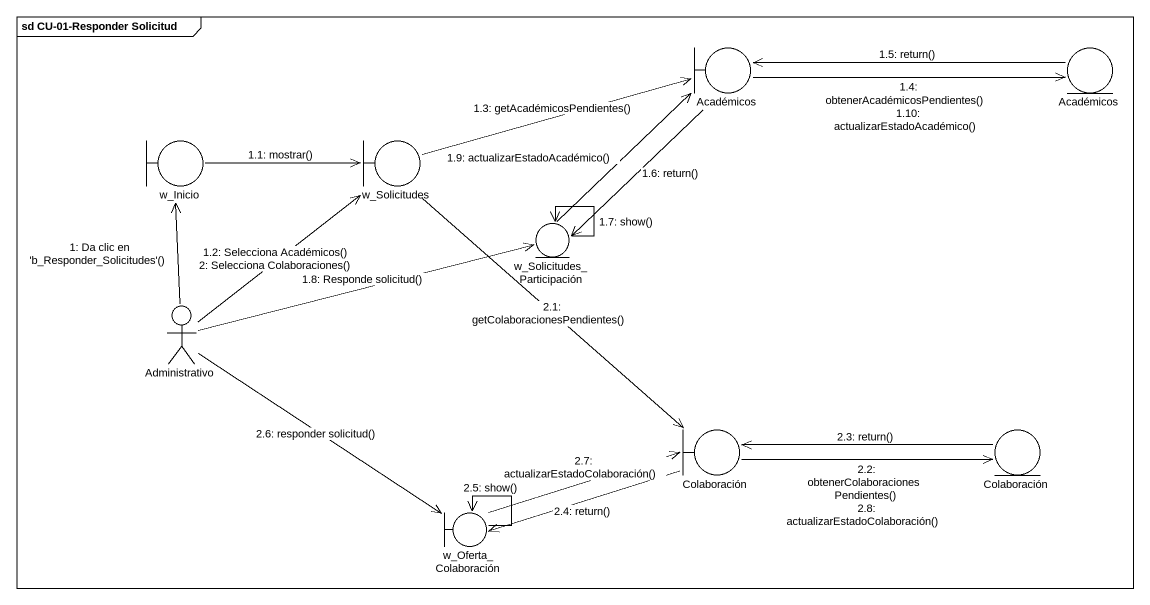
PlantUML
@startuml
mainframe sd CU-01-Responder Solicitud
boundary Académicos
entity "Académicos" as Académicos_2
boundary w_Inicio
boundary w_Solicitudes
entity w_Solicitudes_Participación
actor Administrativo
boundary Colaboración
entity "Colaboración" as Colaboración_2
boundary w_Oferta_Colaboración
Administrativo -up-> w_Inicio : 1: Da clic en 'b_Responder_Solicitudes'()
w_Inicio -right-> w_Solicitudes : 1.1: mostrar()
Administrativo -up-> w_Solicitudes : 1.2: Selecciona Académicos()\n2: Selecciona Colaboraciones()
w_Solicitudes -right-> Académicos : 1.3: getAcadémicosPendientes()
Académicos -right-> Académicos_2 : 1.4: obtenerAcadémicosPendientes()\n1.10: actualizarEstadoAcadémico()
Académicos_2 -left-> Académicos : 1.5: return()
Académicos --> w_Solicitudes_Participación : 1.6: return()
w_Solicitudes_Participación --> w_Solicitudes_Participación : 1.7: show()
Administrativo -right-> w_Solicitudes_Participación : 1.8: Responde solicitud()
w_Solicitudes_Participación -up-> Académicos : 1.9: actualizarEstadoAcadémico()
w_Solicitudes --> Colaboración : 2.1: getColaboracionesPendientes()
Colaboración -right-> Colaboración_2 : 2.2: obtenerColaboracionesPendientes()\n2.8: actualizarEstadoColaboración()
Colaboración_2 -left-> Colaboración : 2.3: return()
Colaboración -left-> w_Oferta_Colaboración : 2.4: return()
w_Oferta_Colaboración --> w_Oferta_Colaboración : 2.5: show()
Administrativo -right-> w_Oferta_Colaboración : 2.6: responder solicitud()
w_Oferta_Colaboración -right-> Colaboración : 2.7: actualizarEstadoColaboración()
@enduml
